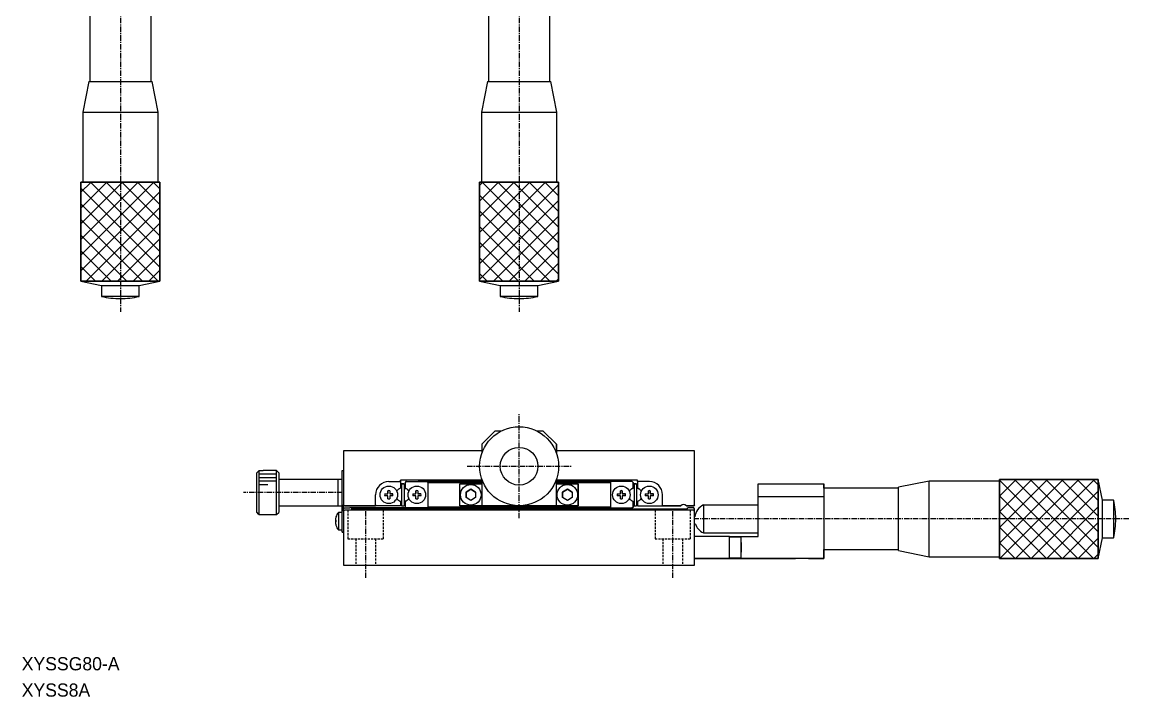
# Model space of a CAD drawing. Extents: x 377 to 904, y 5 to 355.
# Drawn here: x 380.6 to 632.8, y 5 to 158.8 of the extents above; entities that cross this region are included whole.
import ezdxf

# ---------------------------------------------------------------- set-up
doc = ezdxf.new("R2010")
doc.units = 0
doc.linetypes.add('CENTER', pattern=[2, 1.25, -0.25, 0.25, -0.25])
doc.linetypes.add('DASHED', pattern=[0.75, 0.5, -0.25])
doc.layers.get('0').update_dxf_attribs({"linetype": 'CONTINUOUS'})
doc.layers.add('CENTER', color=1, linetype='CENTER')

msp = doc.modelspace()

# ---------------------------------------------------------------- linework, layer by layer
at = {"color": 7, "linetype": 'CONTINUOUS'}
for p, q in [((395.97, 162.29), (395.97, 145.29)), ((409.97, 145.29), (409.97, 162.29)), ((486.84, 162.29), (486.84, 145.29)), ((500.84, 145.29), (500.84, 162.29)), ((395.77, 145.29), (394.37, 138.29)), ((395.77, 145.29), (410.17, 145.29)), ((411.57, 138.29), (410.17, 145.29)), ((486.64, 145.29), (485.24, 138.29)), ((486.64, 145.29), (501.04, 145.29)), ((502.44, 138.29), (501.04, 145.29)), ((394.37, 138.29), (394.37, 122.29)), ((394.37, 138.29), (411.57, 138.29)), ((411.57, 122.29), (411.57, 138.29)), ((485.24, 138.29), (485.24, 122.29)), ((485.24, 138.29), (502.44, 138.29)), ((502.44, 122.29), (502.44, 138.29)), ((393.97, 122.29), (411.97, 122.29)), ((393.97, 99.79), (393.97, 122.29)), ((411.97, 122.29), (402.91, 122.29)), ((411.97, 122.29), (411.97, 99.79)), ((484.84, 122.29), (502.84, 122.29)), ((484.84, 99.79), (484.84, 122.29)), ((502.84, 122.29), (502.84, 99.79)), ((393.97, 99.79), (398.67, 98.79)), ((411.97, 99.79), (393.97, 99.79)), ((398.67, 98.79), (398.67, 96.29)), ((398.67, 98.79), (407.27, 98.79)), ((407.27, 98.79), (411.97, 99.79)), ((407.27, 96.29), (407.27, 98.79)), ((484.84, 99.79), (489.54, 98.79)), ((502.84, 99.79), (484.84, 99.79)), ((489.54, 98.79), (489.54, 96.29)), ((489.54, 98.79), (493.81, 98.79)), ((493.78, 99.79), (502.84, 99.79)), ((493.81, 98.79), (498.14, 98.79)), ((498.14, 98.79), (502.84, 99.79)), ((498.14, 96.29), (498.14, 98.79)), ((407.27, 96.29), (398.67, 96.29)), ((498.14, 96.29), (489.54, 96.29)), ((488.34, 65.59), (485.34, 62.59)), ((489.71, 65.59), (488.34, 65.59)), ((499.34, 65.59), (497.96, 65.59)), ((502.34, 62.59), (499.34, 65.59)), ((453.84, 61.09), (453.84, 48.79)), ((485.34, 61.09), (453.84, 61.09)), ((485.34, 62.59), (485.34, 60.55)), ((502.34, 62.59), (502.34, 60.55)), ((502.34, 60.55), (502.34, 62.59)), ((533.84, 61.09), (502.34, 61.09)), ((533.84, 48.79), (533.84, 61.09)), ((434.04, 56.06), (434.54, 56.56)), ((434.04, 47.12), (434.04, 56.06)), ((435.54, 56.56), (434.54, 56.56)), ((434.54, 56.56), (434.54, 46.61)), ((438.54, 56.59), (435.54, 56.59)), ((435.54, 56.59), (435.54, 56.56)), ((439.04, 56.09), (438.54, 56.59)), ((438.54, 46.59), (438.54, 56.59)), ((439.04, 56.09), (439.04, 47.09)), ((453.54, 54.59), (453.54, 56.59)), ((453.54, 56.59), (453.84, 56.59)), ((452.54, 54.59), (439.04, 54.59)), ((453.54, 54.59), (452.54, 54.59)), ((452.54, 54.59), (452.54, 48.59)), ((452.54, 54.59), (452.54, 48.59)), ((453.54, 44.59), (453.54, 54.59)), ((464.14, 54.09), (466.84, 54.09)), ((464.14, 54.09), (466.84, 54.09)), ((466.84, 54.09), (466.84, 54.39)), ((466.84, 54.39), (466.84, 54.09)), ((485.34, 54.39), (466.84, 54.39)), ((466.84, 54.09), (466.84, 52.63)), ((466.84, 54.09), (466.84, 52.63)), ((467.04, 53.59), (467.04, 48.59)), ((467.64, 53.59), (467.04, 53.59)), ((467.04, 53.59), (467.64, 53.59)), ((467.64, 53.59), (467.64, 48.59)), ((467.64, 53.59), (467.64, 52.65)), ((468.04, 54.09), (467.84, 53.89)), ((467.84, 53.89), (467.84, 52.63)), ((468.14, 54.09), (468.04, 54.09)), ((468.14, 54.09), (473.04, 54.09)), ((470.84, 54.39), (485.34, 54.39)), ((485.34, 54.09), (473.04, 54.09)), ((473.04, 53.89), (473.04, 54.09)), ((473.04, 53.89), (485.34, 53.89)), ((473.04, 53.89), (473.04, 48.29)), ((480.34, 53.59), (485.34, 53.59)), ((480.34, 48.59), (480.34, 53.59)), ((485.34, 54.63), (485.34, 48.59)), ((502.34, 54.63), (502.34, 53.59)), ((502.34, 48.59), (502.34, 54.63)), ((502.34, 54.39), (516.84, 54.39)), ((520.84, 54.39), (502.34, 54.39)), ((514.64, 54.09), (502.34, 54.09)), ((502.34, 53.89), (514.64, 53.89)), ((502.34, 53.59), (507.34, 53.59)), ((502.34, 48.59), (502.34, 53.59)), ((507.34, 48.59), (507.34, 53.59)), ((507.34, 53.59), (507.34, 48.59)), ((519.54, 54.09), (514.64, 54.09)), ((514.64, 54.09), (514.64, 48.09)), ((514.64, 54.09), (514.64, 53.89)), ((514.64, 53.89), (514.64, 48.29)), ((519.64, 54.09), (519.54, 54.09)), ((519.84, 53.89), (519.64, 54.09)), ((519.84, 53.89), (519.84, 52.63)), ((519.84, 52.63), (519.84, 53.89)), ((520.04, 53.59), (520.04, 48.59)), ((520.64, 53.59), (520.04, 53.59)), ((520.04, 53.59), (520.64, 53.59)), ((520.64, 53.59), (520.64, 48.59)), ((520.64, 53.59), (520.64, 52.65)), ((520.84, 54.09), (520.84, 54.39)), ((520.84, 54.09), (520.84, 52.63)), ((523.54, 54.09), (520.84, 54.09)), ((523.54, 54.09), (520.84, 54.09)), ((548.34, 50.59), (548.34, 53.59)), ((548.34, 53.59), (563.34, 53.59)), ((563.34, 53.59), (563.34, 50.59)), ((563.34, 52.59), (563.34, 53.59)), ((587.34, 54.19), (580.34, 52.79)), ((603.34, 54.19), (587.34, 54.19)), ((587.34, 36.99), (587.34, 54.19)), ((603.34, 54.59), (625.84, 54.59)), ((603.34, 36.59), (603.34, 54.59)), ((626.84, 49.89), (625.84, 54.59)), ((625.84, 54.59), (625.84, 36.59)), ((461.14, 48.59), (461.14, 51.09)), ((461.14, 48.79), (461.14, 51.09)), ((463.21, 51.29), (463.75, 51.29)), ((463.21, 51.29), (463.94, 51.29)), ((463.94, 50.89), (463.21, 50.89)), ((463.94, 52.02), (463.94, 51.47)), ((463.94, 51.29), (463.94, 52.02)), ((463.94, 50.16), (463.94, 50.89)), ((463.94, 50.16), (463.94, 50.7)), ((464.34, 52.02), (464.34, 51.29)), ((464.34, 51.29), (465.07, 51.29)), ((465.07, 50.89), (464.34, 50.89)), ((464.34, 50.89), (464.34, 50.16)), ((465.07, 51.29), (464.52, 51.29)), ((466.84, 52.63), (466.54, 52.46)), ((466.84, 52.63), (466.54, 52.46)), ((467.64, 52.74), (467.64, 52.65)), ((467.64, 52.74), (467.64, 52.65)), ((467.64, 52.74), (467.64, 52.65)), ((467.64, 52.74), (467.64, 52.65)), ((467.64, 52.74), (467.64, 52.65)), ((467.64, 52.74), (467.64, 52.65)), ((467.64, 52.74), (467.64, 52.65)), ((467.64, 52.74), (467.64, 52.65)), ((467.64, 52.74), (467.64, 52.65)), ((467.64, 52.74), (467.64, 52.65)), ((467.64, 52.74), (467.64, 52.65)), ((467.64, 52.74), (467.64, 52.65)), ((467.64, 52.74), (467.64, 52.65)), ((467.64, 52.74), (467.64, 52.65)), ((467.64, 52.74), (467.64, 52.65)), ((467.64, 52.74), (467.64, 52.65)), ((467.64, 52.74), (467.64, 52.65)), ((467.64, 52.74), (467.64, 52.65)), ((467.64, 52.74), (467.64, 52.65)), ((467.64, 52.74), (467.64, 52.65)), ((467.64, 52.74), (467.64, 52.65)), ((467.64, 52.74), (467.64, 52.65)), ((467.64, 52.74), (467.64, 52.65)), ((467.64, 52.74), (467.64, 52.65)), ((467.64, 52.74), (467.64, 52.65)), ((467.64, 52.74), (467.64, 52.65)), ((467.64, 52.74), (467.64, 52.65)), ((467.64, 52.74), (467.64, 52.65)), ((467.64, 52.74), (467.64, 52.65)), ((467.64, 52.74), (467.64, 52.65)), ((467.64, 52.74), (467.64, 52.65)), ((467.64, 52.74), (467.64, 51.09)), ((467.64, 51.09), (467.64, 49.44)), ((468.13, 52.46), (467.84, 52.63)), ((467.84, 52.63), (468.13, 52.46)), ((469.61, 51.29), (470.15, 51.29)), ((469.61, 51.29), (470.34, 51.29)), ((470.34, 50.89), (469.61, 50.89)), ((470.34, 52.02), (470.34, 51.47)), ((470.34, 51.29), (470.34, 52.02)), ((470.34, 50.16), (470.34, 50.89)), ((470.34, 50.16), (470.34, 50.7)), ((470.74, 52.02), (470.74, 51.29)), ((470.74, 51.29), (471.47, 51.29)), ((471.47, 50.89), (470.74, 50.89)), ((470.74, 50.89), (470.74, 50.16)), ((471.47, 51.29), (470.92, 51.29)), ((482.84, 52.36), (481.74, 51.72)), ((481.74, 51.72), (482.84, 52.36)), ((481.74, 51.72), (481.74, 50.45)), ((481.74, 50.45), (481.74, 51.72)), ((483.94, 51.72), (482.84, 52.36)), ((482.84, 52.36), (483.94, 51.72)), ((483.94, 51.72), (483.94, 50.45)), ((504.84, 52.36), (503.74, 51.72)), ((503.74, 51.72), (504.84, 52.36)), ((503.74, 51.72), (503.74, 50.45)), ((503.74, 50.45), (503.74, 51.72)), ((505.94, 51.72), (504.84, 52.36)), ((504.84, 52.36), (505.94, 51.72)), ((505.94, 51.72), (505.94, 50.45)), ((516.21, 51.29), (516.75, 51.29)), ((516.21, 51.29), (516.94, 51.29)), ((516.94, 50.89), (516.21, 50.89)), ((516.94, 52.02), (516.94, 51.47)), ((516.94, 51.29), (516.94, 52.02)), ((516.94, 50.16), (516.94, 50.89)), ((516.94, 50.16), (516.94, 50.7)), ((517.34, 52.02), (517.34, 51.29)), ((517.34, 51.29), (518.07, 51.29)), ((518.07, 50.89), (517.34, 50.89)), ((517.34, 50.89), (517.34, 50.16)), ((518.07, 51.29), (517.52, 51.29)), ((519.84, 52.63), (519.54, 52.46)), ((519.54, 52.46), (519.84, 52.63)), ((520.64, 52.74), (520.64, 52.65)), ((520.64, 52.74), (520.64, 52.65)), ((520.64, 52.74), (520.64, 52.65)), ((520.64, 52.74), (520.64, 52.65)), ((520.64, 52.74), (520.64, 52.65)), ((520.64, 52.74), (520.64, 52.65)), ((520.64, 52.74), (520.64, 52.65)), ((520.64, 52.74), (520.64, 52.65)), ((520.64, 52.74), (520.64, 52.65)), ((520.64, 52.74), (520.64, 52.65)), ((520.64, 52.74), (520.64, 52.65)), ((520.64, 52.74), (520.64, 52.65)), ((520.64, 52.74), (520.64, 52.65)), ((520.64, 52.74), (520.64, 52.65)), ((520.64, 52.74), (520.64, 52.65)), ((520.64, 52.74), (520.64, 52.65)), ((520.64, 52.74), (520.64, 52.65)), ((520.64, 52.74), (520.64, 52.65)), ((520.64, 52.74), (520.64, 52.65)), ((520.64, 52.74), (520.64, 52.65)), ((520.64, 52.74), (520.64, 52.65)), ((520.64, 52.74), (520.64, 52.65)), ((520.64, 52.74), (520.64, 52.65)), ((520.64, 52.74), (520.64, 52.65)), ((520.64, 52.74), (520.64, 52.65)), ((520.64, 52.74), (520.64, 52.65)), ((520.64, 52.74), (520.64, 52.65)), ((520.64, 52.74), (520.64, 52.65)), ((520.64, 52.74), (520.64, 52.65)), ((520.64, 52.74), (520.64, 52.65)), ((520.64, 52.74), (520.64, 52.65)), ((520.64, 52.74), (520.64, 51.09)), ((520.64, 51.09), (520.64, 49.44)), ((520.84, 52.63), (521.13, 52.46)), ((520.84, 52.63), (521.13, 52.46)), ((522.61, 51.29), (523.15, 51.29)), ((522.61, 51.29), (523.34, 51.29)), ((523.34, 50.89), (522.61, 50.89)), ((523.34, 52.02), (523.34, 51.47)), ((523.34, 51.29), (523.34, 52.02)), ((523.34, 50.16), (523.34, 50.89)), ((523.34, 50.16), (523.34, 50.7)), ((523.74, 52.02), (523.74, 51.29)), ((523.74, 51.29), (524.47, 51.29)), ((524.47, 50.89), (523.74, 50.89)), ((523.74, 50.89), (523.74, 50.16)), ((524.47, 51.29), (523.92, 51.29)), ((526.54, 48.79), (526.54, 51.09)), ((563.34, 50.59), (548.34, 50.59)), ((548.34, 41.59), (548.34, 50.59)), ((580.34, 52.59), (563.34, 52.59)), ((563.34, 50.59), (563.34, 36.59)), ((580.34, 38.39), (580.34, 52.79)), ((439.04, 48.59), (452.54, 48.59)), ((452.54, 48.59), (453.54, 48.59)), ((454.04, 48.59), (453.84, 48.79)), ((453.84, 48.79), (454.04, 48.59)), ((453.84, 47.89), (453.84, 48.79)), ((453.84, 47.89), (453.84, 48.79)), ((454.04, 48.09), (453.84, 47.89)), ((454.14, 48.59), (454.04, 48.59)), ((454.04, 48.59), (454.14, 48.59)), ((454.04, 48.09), (455.24, 48.09)), ((461.14, 48.59), (454.14, 48.59)), ((454.14, 48.59), (461.14, 48.59)), ((455.34, 48.09), (455.24, 48.09)), ((473.04, 48.09), (455.34, 48.09)), ((461.14, 48.79), (461.14, 48.59)), ((466.84, 48.59), (461.14, 48.59)), ((466.84, 48.59), (461.14, 48.59)), ((466.54, 49.71), (466.84, 49.54)), ((466.84, 49.54), (466.84, 48.59)), ((466.84, 49.54), (466.84, 48.59)), ((467.04, 48.59), (467.64, 48.59)), ((467.64, 49.53), (467.64, 49.44)), ((467.64, 49.53), (467.64, 49.44)), ((467.64, 49.53), (467.64, 49.44)), ((467.64, 49.53), (467.64, 48.59)), ((467.64, 49.53), (467.64, 49.44)), ((467.64, 49.53), (467.64, 49.44)), ((467.64, 49.53), (467.64, 49.44)), ((468.13, 49.71), (467.84, 49.54)), ((467.84, 49.54), (467.84, 48.29)), ((467.84, 48.29), (468.04, 48.09)), ((467.84, 48.29), (468.04, 48.09)), ((468.04, 48.09), (468.14, 48.09)), ((473.04, 48.09), (468.14, 48.09)), ((473.04, 48.09), (473.04, 48.29)), ((514.64, 48.29), (473.04, 48.29)), ((473.04, 48.09), (514.64, 48.09)), ((485.34, 48.59), (480.34, 48.59)), ((485.34, 48.59), (480.34, 48.59)), ((482.84, 49.82), (481.74, 50.45)), ((483.94, 50.45), (482.84, 49.82)), ((485.34, 48.59), (493.84, 48.59)), ((492.34, 48.59), (485.34, 48.59)), ((485.84, 48.09), (489.84, 48.09)), ((489.84, 48.09), (497.84, 48.09)), ((493.84, 48.59), (502.34, 48.59)), ((507.34, 48.59), (495.34, 48.59)), ((497.84, 48.09), (501.84, 48.09)), ((507.34, 48.59), (502.34, 48.59)), ((504.84, 49.82), (503.74, 50.45)), ((505.94, 50.45), (504.84, 49.82)), ((514.64, 48.29), (514.64, 48.09)), ((514.64, 48.09), (519.54, 48.09)), ((519.84, 49.54), (519.54, 49.71)), ((519.54, 48.09), (519.64, 48.09)), ((519.64, 48.09), (519.84, 48.29)), ((519.84, 48.29), (519.64, 48.09)), ((519.84, 49.54), (519.84, 48.29)), ((519.84, 48.29), (519.84, 49.54)), ((520.04, 48.59), (520.64, 48.59)), ((520.64, 49.53), (520.64, 49.44)), ((520.64, 49.53), (520.64, 49.44)), ((520.64, 49.53), (520.64, 49.44)), ((520.64, 49.53), (520.64, 49.44)), ((520.64, 49.53), (520.64, 49.44)), ((520.64, 49.53), (520.64, 49.44)), ((520.64, 49.53), (520.64, 49.44)), ((520.64, 49.53), (520.64, 49.44)), ((520.64, 49.53), (520.64, 49.44)), ((520.64, 49.53), (520.64, 48.59)), ((520.64, 49.53), (520.64, 49.44)), ((520.64, 49.53), (520.64, 49.44)), ((520.64, 49.53), (520.64, 49.44)), ((520.64, 49.53), (520.64, 49.44)), ((520.64, 49.53), (520.64, 49.44)), ((520.64, 49.53), (520.64, 49.44)), ((520.64, 49.53), (520.64, 49.44)), ((520.64, 49.53), (520.64, 49.44)), ((520.64, 49.53), (520.64, 49.44)), ((521.13, 49.71), (520.84, 49.54)), ((520.84, 49.54), (520.84, 48.59)), ((520.84, 48.59), (526.54, 48.59)), ((520.84, 48.59), (526.54, 48.59)), ((526.54, 48.59), (526.54, 48.79)), ((530.68, 48.59), (526.54, 48.59)), ((526.54, 48.59), (530.68, 48.59)), ((531.02, 48.79), (530.68, 48.59)), ((532, 48.59), (531.65, 48.79)), ((533.54, 48.59), (532, 48.59)), ((532, 48.59), (533.54, 48.59)), ((532.14, 47.89), (532.34, 48.09)), ((532.44, 48.09), (532.34, 48.09)), ((533.64, 48.09), (532.44, 48.09)), ((533.64, 48.59), (533.54, 48.59)), ((533.54, 48.59), (533.64, 48.59)), ((533.84, 48.79), (533.64, 48.59)), ((533.64, 48.59), (533.84, 48.79)), ((533.84, 47.89), (533.64, 48.09)), ((548.34, 48.76), (535.84, 48.76)), ((535.84, 48.76), (535.84, 42.41)), ((629.34, 49.89), (626.84, 49.89)), ((626.84, 41.29), (626.84, 49.89)), ((629.34, 49.89), (629.34, 41.29)), ((434.54, 46.61), (434.04, 47.12)), ((434.54, 46.61), (435.54, 46.61)), ((435.54, 46.61), (435.54, 46.59)), ((435.54, 46.59), (438.54, 46.59)), ((438.54, 46.59), (439.04, 47.09)), ((452.08, 46.04), (452.08, 46.02)), ((452.08, 46.04), (452.08, 46.02)), ((453.54, 47.09), (452.64, 47.09)), ((452.64, 47.09), (452.64, 43.09)), ((453.84, 47.39), (453.84, 47.89)), ((454.04, 47.59), (453.84, 47.39)), ((453.84, 47.39), (453.84, 35.09)), ((454.14, 47.59), (454.04, 47.59)), ((533.54, 47.59), (454.14, 47.59)), ((455.54, 47.89), (532.14, 47.89)), ((533.64, 47.59), (533.54, 47.59)), ((533.84, 47.39), (533.64, 47.59)), ((533.84, 47.39), (533.84, 47.89)), ((533.84, 47.39), (533.84, 47.89)), ((533.84, 45.09), (533.84, 47.39)), ((533.84, 35.09), (533.84, 47.39)), ((603.34, 45.59), (603.34, 36.59)), ((451.95, 45.29), (452.08, 45.29)), ((452.08, 44.89), (451.95, 44.89)), ((452.08, 45.29), (452.08, 44.89)), ((452.08, 44.16), (452.08, 44.14)), ((452.08, 44.16), (452.08, 44.14)), ((452.64, 43.09), (453.54, 43.09)), ((453.54, 42.59), (453.54, 44.59)), ((453.54, 42.59), (453.84, 42.59)), ((453.84, 42.59), (453.54, 42.59)), ((541.84, 41.59), (533.84, 41.59)), ((535.84, 42.41), (548.34, 42.41)), ((541.84, 41.59), (548.34, 41.59)), ((541.84, 41.44), (541.84, 41.59)), ((541.84, 36.59), (541.84, 41.59)), ((544.44, 41.44), (541.84, 41.44)), ((544.44, 36.74), (544.44, 41.44)), ((544.44, 36.74), (544.44, 41.44)), ((625.84, 36.59), (626.84, 41.29)), ((626.84, 41.29), (629.34, 41.29)), ((544.44, 39.09), (544.44, 40.19)), ((544.44, 40.19), (544.44, 39.09)), ((544.44, 39.09), (544.44, 37.99)), ((544.44, 37.99), (544.44, 39.09)), ((563.34, 38.59), (580.34, 38.59)), ((563.34, 36.59), (563.34, 38.59)), ((580.34, 38.39), (587.34, 36.99)), ((533.84, 36.59), (541.84, 36.59)), ((541.84, 36.59), (533.84, 36.59)), ((541.84, 36.74), (544.44, 36.74)), ((541.84, 36.59), (541.84, 36.74)), ((563.34, 36.59), (541.84, 36.59)), ((541.84, 36.59), (556.84, 36.59)), ((559.84, 36.59), (563.34, 36.59)), ((587.34, 36.99), (603.34, 36.99)), ((625.84, 36.59), (603.34, 36.59)), ((453.84, 35.09), (533.84, 35.09))]:
    msp.add_line(p, q, dxfattribs=at)
at = {"color": 3, "linetype": 'CONTINUOUS'}
for p, q in [((393.97, 122.29), (393.97, 99.79)), ((402.91, 122.29), (393.97, 122.29)), ((393.97, 120.02), (396.22, 122.27)), ((393.97, 116.44), (399.79, 122.27)), ((393.97, 112.87), (403.37, 122.27)), ((393.97, 109.3), (406.94, 122.27)), ((393.97, 105.73), (410.51, 122.27)), ((396.19, 122.29), (396.22, 122.27)), ((396.22, 122.27), (396.25, 122.29)), ((396.22, 122.27), (411.97, 106.52)), ((399.77, 122.29), (399.79, 122.27)), ((399.79, 122.27), (399.82, 122.29)), ((399.79, 122.27), (411.97, 110.09)), ((403.34, 122.29), (403.37, 122.27)), ((403.37, 122.27), (403.39, 122.29)), ((403.37, 122.27), (411.97, 113.66)), ((406.91, 122.29), (406.94, 122.27)), ((406.94, 122.27), (406.97, 122.29)), ((406.94, 122.27), (411.97, 117.23)), ((410.48, 122.29), (410.51, 122.27)), ((410.51, 122.27), (410.54, 122.29)), ((410.51, 122.27), (411.97, 120.8)), ((411.97, 99.79), (411.97, 122.29)), ((484.84, 122.29), (484.84, 99.79)), ((502.84, 122.29), (484.84, 122.29)), ((484.84, 121.59), (485.51, 122.27)), ((484.84, 118.02), (489.08, 122.27)), ((484.84, 114.45), (492.65, 122.27)), ((484.84, 110.88), (496.22, 122.27)), ((484.84, 107.31), (499.79, 122.27)), ((484.84, 103.74), (502.84, 121.74)), ((485.48, 122.29), (485.51, 122.27)), ((485.51, 122.27), (485.54, 122.29)), ((485.51, 122.27), (502.84, 104.94)), ((489.05, 122.29), (489.08, 122.27)), ((489.08, 122.27), (489.11, 122.29)), ((489.08, 122.27), (502.84, 108.51)), ((492.62, 122.29), (492.65, 122.27)), ((492.65, 122.27), (492.68, 122.29)), ((492.65, 122.27), (502.84, 112.08)), ((496.19, 122.29), (496.22, 122.27)), ((496.22, 122.27), (496.25, 122.29)), ((496.22, 122.27), (502.84, 115.65)), ((499.77, 122.29), (499.79, 122.27)), ((499.79, 122.27), (499.82, 122.29)), ((499.79, 122.27), (502.84, 119.22)), ((502.84, 99.79), (502.84, 122.29)), ((393.97, 120.94), (411.97, 102.94)), ((393.97, 102.16), (411.97, 120.16)), ((484.84, 119.37), (502.84, 101.37)), ((393.97, 117.37), (411.55, 99.79)), ((395.18, 99.79), (411.97, 116.59)), ((484.84, 100.17), (502.84, 118.17)), ((393.97, 113.8), (407.98, 99.79)), ((484.84, 115.79), (500.84, 99.79)), ((488.04, 99.79), (502.84, 114.59)), ((398.75, 99.79), (411.97, 113.02)), ((484.84, 112.22), (497.27, 99.79)), ((491.61, 99.79), (502.84, 111.02)), ((393.97, 110.23), (404.41, 99.79)), ((402.32, 99.79), (411.97, 109.44)), ((484.84, 108.65), (493.69, 99.79)), ((393.97, 106.66), (400.84, 99.79)), ((495.18, 99.79), (502.84, 107.45)), ((405.89, 99.79), (411.97, 105.87)), ((484.84, 105.08), (490.12, 99.79)), ((498.75, 99.79), (502.84, 103.88)), ((393.97, 103.09), (397.27, 99.79)), ((409.47, 99.79), (411.97, 102.3)), ((484.84, 101.51), (486.55, 99.79)), ((393.97, 99.79), (411.97, 99.79)), ((484.84, 99.79), (493.78, 99.79)), ((502.32, 99.79), (502.84, 100.31)), ((438.54, 55.79), (434.54, 55.79)), ((438.54, 54.99), (434.54, 54.99)), ((438.54, 54.19), (434.54, 54.19)), ((436.54, 53.39), (434.54, 53.39)), ((625.84, 54.59), (603.34, 54.59)), ((603.34, 54.59), (603.34, 45.59)), ((603.34, 54.38), (603.54, 54.59)), ((603.34, 50.81), (607.12, 54.59)), ((603.34, 47.24), (610.69, 54.59)), ((603.34, 43.67), (614.26, 54.59)), ((603.34, 40.09), (617.83, 54.59)), ((603.34, 54.44), (621.19, 36.59)), ((603.4, 36.59), (621.4, 54.59)), ((606.76, 54.59), (624.76, 36.59)), ((606.97, 36.59), (624.97, 54.59)), ((610.33, 54.59), (625.84, 39.08)), ((613.9, 54.59), (625.84, 42.65)), ((617.47, 54.59), (625.84, 46.22)), ((621.04, 54.59), (625.84, 49.79)), ((624.62, 54.59), (625.84, 53.37)), ((625.84, 36.59), (625.84, 54.59)), ((603.34, 50.87), (617.62, 36.59)), ((610.54, 36.59), (625.84, 51.88)), ((614.12, 36.59), (625.84, 48.31)), ((603.34, 47.29), (614.04, 36.59)), ((603.34, 43.72), (610.47, 36.59)), ((617.69, 36.59), (625.84, 44.74)), ((621.26, 36.59), (625.84, 41.17)), ((603.34, 40.15), (606.9, 36.59)), ((603.34, 36.59), (625.84, 36.59)), ((624.83, 36.59), (625.84, 37.59))]:
    msp.add_line(p, q, dxfattribs=at)
at = {"color": 3, "linetype": 'DASHED'}
for p, q in [((454.84, 47.59), (454.84, 41.09)), ((462.84, 47.59), (462.84, 41.09)), ((524.84, 47.59), (524.84, 41.09)), ((532.84, 47.59), (532.84, 41.09)), ((454.84, 41.09), (462.84, 41.09)), ((456.59, 41.09), (456.59, 35.09)), ((461.09, 41.09), (461.09, 35.09)), ((524.84, 41.09), (532.84, 41.09)), ((526.59, 41.09), (526.59, 35.09)), ((531.09, 41.09), (531.09, 35.09))]:
    msp.add_line(p, q, dxfattribs=at)
at = {"color": 7, "linetype": 'CONTINUOUS'}
for centre, radius in [((493.84, 57.59), 9), ((493.84, 57.59), 4.3), ((464.14, 51.09), 2), ((470.54, 51.09), 2), ((482.84, 51.09), 2.35), ((504.84, 51.09), 2.35), ((517.14, 51.09), 2), ((523.54, 51.09), 2)]:
    msp.add_circle(centre, radius, dxfattribs=at)
for centre, radius, start, end in [((402.97, 114.53), 18.74, 256.735, 270), ((402.97, 114.53), 18.74, 270, 283.265), ((493.84, 114.53), 18.74, 256.735, 270), ((493.84, 114.53), 18.74, 270, 283.265), ((464.14, 51.09), 3, 90, 180), ((523.54, 51.09), 3, 0, 90), ((464.14, 51.09), 0.95, 167.8468, 192.1532), ((464.14, 51.09), 0.95, 77.8468, 102.1532), ((464.14, 51.09), 0.95, 347.8468, 12.1532), ((467.34, 51.09), 1.59, 135, 149.5668), ((467.45, 50.97), 1.75, 135, 148.1185), ((467.34, 51.09), 1.59, 120, 135), ((467.34, 51.09), 1.59, 100.893, 120), ((467.34, 51.09), 1.59, 60, 79.1069), ((467.34, 51.09), 1.59, 59.7392, 60), ((467.34, 51.09), 1.59, 45, 59.7392), ((467.34, 51.09), 1.59, 30.4333, 44.9998), ((467.22, 50.97), 1.75, 31.8815, 45), ((470.54, 51.09), 0.95, 167.8468, 192.1532), ((470.54, 51.09), 0.95, 77.8468, 102.1532), ((470.54, 51.09), 0.95, 347.8468, 12.1532), ((517.14, 51.09), 0.95, 167.8468, 192.1532), ((517.14, 51.09), 0.95, 77.8468, 102.1532), ((517.14, 51.09), 0.95, 347.8468, 12.1532), ((520.34, 51.09), 1.59, 135, 149.5668), ((520.45, 50.97), 1.75, 135, 148.1185), ((520.34, 51.09), 1.59, 120.2608, 135), ((520.34, 51.09), 1.59, 100.893, 120), ((520.34, 51.09), 1.59, 120, 120.2608), ((520.34, 51.09), 1.59, 60, 79.1069), ((520.34, 51.09), 1.59, 45, 60), ((520.34, 51.09), 1.59, 30.4333, 44.9998), ((520.22, 50.97), 1.75, 31.8815, 45), ((523.54, 51.09), 0.95, 167.8468, 192.1532), ((523.54, 51.09), 0.95, 77.8468, 102.1532), ((523.54, 51.09), 0.95, 347.8468, 12.1532), ((464.14, 51.09), 0.95, 257.8468, 282.1532), ((467.34, 51.09), 1.59, 210.4332, 225.0002), ((467.45, 51.2), 1.75, 211.8815, 225), ((467.34, 51.09), 1.59, 225, 240), ((467.34, 51.09), 1.59, 240, 259.107), ((467.34, 51.09), 1.59, 300, 300.2608), ((467.34, 51.09), 1.59, 300.2608, 315), ((467.34, 51.09), 1.59, 315.0002, 329.5667), ((467.22, 51.2), 1.75, 315, 328.1185), ((470.54, 51.09), 0.95, 257.8468, 282.1532), ((517.14, 51.09), 0.95, 257.8468, 282.1532), ((520.34, 51.09), 1.59, 210.4332, 225.0002), ((520.45, 51.2), 1.75, 211.8815, 225), ((520.34, 51.09), 1.59, 225, 239.7392), ((520.34, 51.09), 1.59, 239.7392, 259.1069), ((520.34, 51.09), 1.59, 239.7392, 240), ((520.34, 51.09), 1.59, 300, 315), ((520.34, 51.09), 1.59, 315, 329.5667), ((520.22, 51.2), 1.75, 315, 328.1185), ((523.54, 51.09), 0.95, 257.8468, 282.1532), ((531.34, 47.84), 1, 71.8051, 108.1949), ((537.36, 45.59), 3.52, 115.5846, 171.6941), ((611.1, 45.59), 18.74, 0, 13.265), ((455.14, 45.09), 3.19, 163.0947, 176.4096), ((455.14, 45.09), 3.2, 141.3178, 162.73), ((611.1, 45.59), 18.74, 346.735, 0), ((455.14, 45.09), 3.19, 183.5903, 196.9053), ((455.14, 45.09), 3.2, 197.27, 218.6822), ((537.36, 45.59), 3.52, 196.8476, 244.4154)]:
    msp.add_arc(centre, radius, start, end, dxfattribs=at)
at = {"layer": 'CENTER', "color": 1, "linetype": 'CENTER'}
for p, q in [((402.97, 191.79), (402.97, 92.79)), ((493.84, 191.79), (493.84, 92.79)), ((493.84, 45.73), (493.84, 69.44)), ((481.98, 57.59), (505.69, 57.59)), ((453.54, 51.59), (431.04, 51.59)), ((458.84, 47.39), (458.84, 32.09)), ((528.84, 47.39), (528.84, 32.09)), ((632.84, 45.59), (533.84, 45.59))]:
    msp.add_line(p, q, dxfattribs=at)

# ---------------------------------------------------------------- texts
at = {"color": 7, "linetype": 'CONTINUOUS'}
for s, p in [('XYSSG80-A', (380.47, 11.09)), ('XYSS8A', (380.47, 5.09))]:
    msp.add_text(s, height=3, dxfattribs=at).set_placement(p)

doc.saveas('drawing.dxf')
